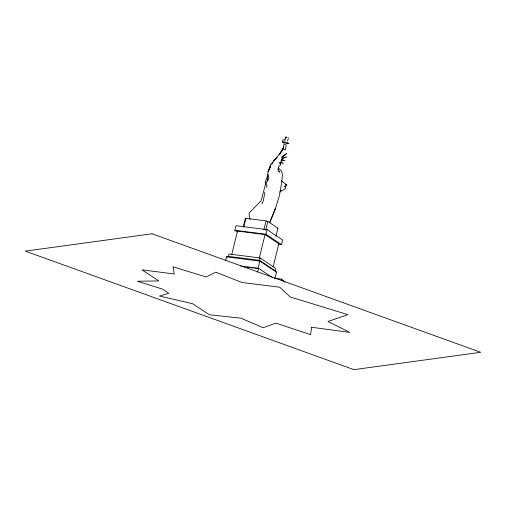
<?xml version="1.0" encoding="UTF-8"?>
<svg xmlns="http://www.w3.org/2000/svg" width="506" height="506" viewBox="0 0 506 506"><rect width="100%" height="100%" fill="white"/><g stroke="black" fill="none" stroke-linecap="round" stroke-linejoin="round"><path stroke-width="0.76" d="M283.727 146.917L283.752 144.849L284.442 143.995L286.314 145.171L285.131 150.016L283.075 148.821L283.727 146.917L279.603 154.672L283.075 148.821L275.555 159.194L270.621 164.539L268.06 171.907L267.212 181.034L266.358 183.387L265.758 183.45L265.195 182.065L268.098 174.532L268.901 178.365L267.212 181.034L268.098 179.896M278.047 169.478L279.451 172.135L278.249 169.852L278.73 166.531M264.885 192.261L263.278 200.895L262.038 203.848M225.6 260.584L226.517 256.852L228.396 256.397L259.534 260.343L275.087 270.729L276.491 272.19L274.834 278.914M228.396 256.397L228.978 254.012L260.122 257.959L275.669 268.344L275.087 270.729M231.666 254.841L237.497 231.109L265.049 234.601L278.812 243.791L273.17 266.757M243.329 226.625L245.302 218.598L245.916 218.345L266.042 220.894L267.87 221.457L277.914 228.168L275.941 236.201M243.765 227.105L245.916 218.345M266.561 187.574L267.105 185.341L265.479 183.899M283.392 142.648L282.405 141.99L282.911 139.934L284.739 139.77M285.087 140.478L285.321 138.119L286.042 136.709M263.885 229.654L266.042 220.894M287.345 141.035L288.426 138.891M265.713 230.217L267.87 221.457M259.224 258.332L265.049 234.601M260.122 257.959L259.534 260.343L259.85 261.077L276.491 272.19M258.009 268.547L259.85 261.077L226.517 256.852M257.643 272.064L258.56 268.319L240.805 266.074M281.349 280.615L281.709 279.148L274.771 278.281M237.403 232.014L234.809 230.281L235.948 225.708L267.086 229.654L282.639 240.04L281.5 244.613L278.382 244.221M281.5 244.613L265.947 234.227L267.086 229.654M273.126 162.274L273.506 160.781L274.752 159.162L277.193 157.581M280.767 162.515L279.913 165.993L278.844 165.968M265.865 182.875L261.064 200.831L249.464 212.71L249.009 213.798L250.021 219.446M269.907 222.551L275.568 208.168L279.483 195.367L281.646 182.78L282.487 174.513L281.57 171.136L278.313 167.903M270.685 165.449L268.06 171.907L270.463 167.201M269.508 222.716L275.568 208.168L274.492 210.218M271.836 164.507L272.519 163.166M280.893 161.009L282.139 159.194M279.673 192.122L281.134 190.661L280.83 190.787L282.07 190.819L285.688 188.251C285.953 187.543 283.923 185.051 284.872 186.84L286.851 185.051L281.469 180.832M285.068 186.518L286.548 185.177L285.39 184.184M281.817 156.733L286.541 153.634L281.861 157.638L281.804 157.303M277.307 228.421L277.914 228.168M283.531 143.09L284.543 142.73L287.345 143.634M287.844 137.392L288.534 137.328M282.405 141.99L284.233 141.819L287.541 142.641L289.021 143.628L287.193 143.799M234.809 230.281L265.947 234.227M243.285 266.681L244.834 266.877M247.162 267.174L249.49 267.465M251.039 267.661L253.361 267.959M254.91 268.155L257.238 268.452M280.843 162.356L283.259 163.697L281.058 161.199M258.56 268.319L272.354 277.535M281.709 279.148L285.017 282.221M279.053 162.331L279.774 163.508M278.009 168.612L278.249 169.852M311.576 327.268L310.64 334.656L275.84 323.106L263.158 327.743L240.945 318.198L209.421 314.783L192.546 303.695L159.479 296.048L168.789 293.328L162.483 289.116L137.303 281.241L158.821 280.919L141.946 269.825L174.235 274.012L173.065 266.845L206.201 276.978L215.752 272.165L241.944 282.493L279.729 287.218L290.191 296.946L347.907 314.662L328.008 321.462L349.766 332.398L311.576 327.268M280.356 164.077L280.337 162.217L280.356 164.077M281.899 159.668L281.519 160.427L285.093 160.781L281.899 159.668M286.409 137.208L285.321 138.119L286.409 137.208M286.206 157.031L282.089 158.897L281.975 158.264L286.206 157.031M152.053 233.778L25.3 251.128L353.947 369.646L480.7 352.296L152.053 233.778"/></g></svg>
